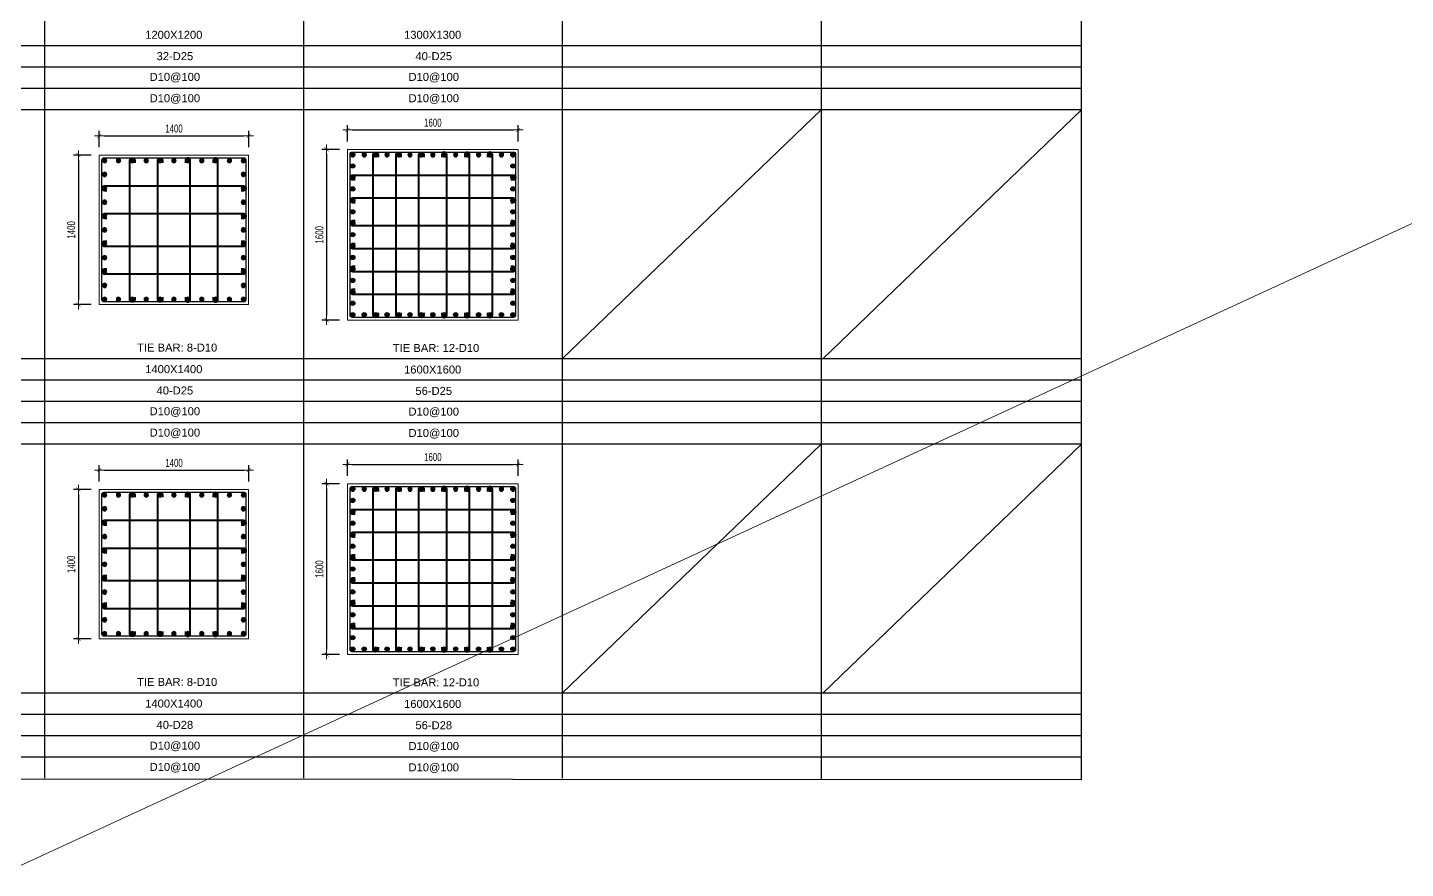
# Model space of a CAD drawing. Header units: millimetres. Extents: x 49323 to 406889, y -6102 to 181761.
# Drawn here: x 341924 to 354837, y 85459 to 93337 of the extents above; entities that cross this region are included whole.
import ezdxf
from ezdxf.enums import TextEntityAlignment as Align

# ---------------------------------------------------------------- set-up
doc = ezdxf.new("R2010")
doc.units = ezdxf.units.MM
doc.linetypes.add('CENTER2', pattern=[1.125, 0.75, -0.125, 0.125, -0.125])
doc.layers.get('Defpoints').update_dxf_attribs({"color": 151, "lineweight": 9})
for name, color, linetype in [('2', 2, 'Continuous'), ('A-ANNO-LEAD', 4, 'Continuous'), ('CEN', 1, 'CENTER2'), ('STL', 3, 'Continuous'), ('TIT1', 3, 'Continuous')]:
    doc.layers.add(name, color=color, linetype=linetype)
for name, color, linetype, lineweight in [('NDC_S_CONTINUOUS', 3, 'Continuous', 20), ('NDC_S_DIM', 1, 'Continuous', 15), ('NDC_S_STIRRUP', 4, 'Continuous', 40)]:
    doc.layers.add(name, color=color, linetype=linetype, lineweight=lineweight)
doc.styles.add('NDC_ARIAL', font='arial.ttf', dxfattribs={"width": 0.85})
doc.styles.add('NDC_DIM', font='', dxfattribs={"width": 0.75})
doc.styles.get('NDC_DIM').set_extended_font_data('Dotum')
doc.dimstyles.new('NDC_dim_30', dxfattribs={"dimscale": 30, "dimtxt": 2.5, "dimasz": 1.5, "dimexe": 1.5, "dimexo": 2.5, "dimgap": 1, "dimtad": 1, "dimdec": 0, "dimzin": 0, "dimdsep": 46, "dimtxsty": 'NDC_DIM', "dimblk": 'DIMMARK', "dimcen": 0.09, "dimdle": 1.2, "dimclrd": 1, "dimclre": 1, "dimclrt": 3, "dimadec": 0, "dimazin": 0, "dimtfac": 1, "dimtdec": 0, "dimtix": 1, "dimtofl": 0, "dimtmove": 0, "dimatfit": 3, "dimfxl": 8, "dimfxlon": 1, "dimtolj": 1, "dimtzin": 0, "dimarcsym": 0})

# ---------------------------------------------------------------- blocks, each defined once
blk = doc.blocks.new('DIMMARK')
at = {"layer": 'NDC_S_DIM', "color": 1}
blk.add_line((-1.5, 0), (1, 0), dxfattribs=at)
at = {"layer": 'NDC_S_DIM', "color": 2, "const_width": 0.1}
blk.add_lwpolyline([(-0.42, -0.42), (0.42, 0.42)], dxfattribs=at)
blk = doc.blocks.new('*D1510')
at = {"layer": 'Defpoints', "color": 0, "ltscale": 40, "transparency": 16777216}
for p in [(343996, 89191), (342596, 89009), (343996, 89009)]:
    blk.add_point(p, dxfattribs=at)
at = {"layer": 'NDC_S_DIM', "color": 1, "lineweight": -2, "ltscale": 40, "transparency": 16777216}
for p, q in [((342596, 89084), (342596, 89236)), ((343996, 89084), (343996, 89236)), ((342641, 89191), (343951, 89191))]:
    blk.add_line(p, q, dxfattribs=at)
at = {"layer": 'NDC_S_DIM', "color": 1, "lineweight": -2, "ltscale": 40, "transparency": 16777216, "xscale": 45, "yscale": 45, "zscale": 45, "rotation": 180}
blk.add_blockref('DIMMARK', (342596, 89191), dxfattribs=at)
at = {"layer": 'NDC_S_DIM', "color": 1, "lineweight": -2, "ltscale": 40, "transparency": 16777216, "xscale": 45, "yscale": 45, "zscale": 45}
blk.add_blockref('DIMMARK', (343996, 89191), dxfattribs=at)
at = {"layer": 'NDC_S_DIM', "color": 3, "ltscale": 40, "transparency": 16777216, "insert": (343296, 89258), "char_height": 75, "attachment_point": 5, "style": 'NDC_DIM'}
blk.add_mtext('\\A1;1400', dxfattribs=at)
blk = doc.blocks.new('*D1511')
at = {"layer": 'Defpoints', "color": 0, "ltscale": 40, "transparency": 16777216}
for p in [(342596, 89009), (342400, 87609), (342596, 87609)]:
    blk.add_point(p, dxfattribs=at)
at = {"layer": 'NDC_S_DIM', "color": 1, "lineweight": -2, "ltscale": 40, "transparency": 16777216}
for p, q in [((342521, 89009), (342355, 89009)), ((342400, 88964), (342400, 87654)), ((342521, 87609), (342355, 87609))]:
    blk.add_line(p, q, dxfattribs=at)
at = {"layer": 'NDC_S_DIM', "color": 1, "lineweight": -2, "ltscale": 40, "transparency": 16777216, "xscale": 45, "yscale": 45, "zscale": 45}
for p, rotation in [((342400, 89009), 90), ((342400, 87609), 270)]:
    blk.add_blockref('DIMMARK', p, dxfattribs=dict(at, rotation=rotation))
at = {"layer": 'NDC_S_DIM', "color": 3, "ltscale": 40, "transparency": 16777216, "insert": (342333, 88309), "char_height": 75, "attachment_point": 5, "rotation": 90, "style": 'NDC_DIM'}
blk.add_mtext('\\A1;1400', dxfattribs=at)
blk = doc.blocks.new('8')
at = {"layer": '2'}
blk.add_hatch(color=256, dxfattribs=at).paths.add_polyline_path([(20, 0, 0.386127), (2, 20), (-2, 20, 0.386127), (-20, 0, 1)])
blk.add_circle((0, 0), 20, dxfattribs=at)
blk = doc.blocks.new('5')
at = {"layer": 'CEN', "rotation": 180}
blk.add_blockref('8', (0, 0), dxfattribs=at)
blk = doc.blocks.new('*U1493')
at = {"layer": 'STL', "xscale": -1, "rotation": 270}
blk.add_blockref('5', (0, 0), dxfattribs=at)
blk = doc.blocks.new('*U1494')
at = {"layer": 'NDC_S_DIM', "color": 0, "linetype": 'ByBlock', "lineweight": -2, "transparency": 16777216}
for p in [(306344, 79984), (306474, 79984), (306604, 79984), (306734, 79984), (306864, 79984), (306994, 79984), (307124, 79984), (307254, 79984), (307384, 79984), (307514, 79984), (307644, 79984)]:
    blk.add_blockref('*U1493', p, dxfattribs=at)
blk = doc.blocks.new('*U1485')
at = {"layer": 'STL', "xscale": -1, "rotation": 270}
blk.add_blockref('5', (0, 0), dxfattribs=at)
blk = doc.blocks.new('*U1486')
at = {"layer": 'NDC_S_DIM', "color": 0, "linetype": 'ByBlock', "lineweight": -2, "transparency": 16777216}
for p in [(306344, 79984), (306474, 79984), (306604, 79984), (306734, 79984), (306864, 79984), (306994, 79984), (307124, 79984), (307254, 79984), (307384, 79984), (307514, 79984), (307644, 79984)]:
    blk.add_blockref('*U1485', p, dxfattribs=at)
blk = doc.blocks.new('*U1489')
at = {"layer": 'STL', "xscale": -1, "rotation": 270}
blk.add_blockref('5', (0, 0), dxfattribs=at)
blk = doc.blocks.new('*U1490')
at = {"layer": 'NDC_S_DIM', "color": 0, "linetype": 'ByBlock', "lineweight": -2, "transparency": 16777216}
for p in [(306344, 79984), (306474, 79984), (306604, 79984), (306734, 79984), (306864, 79984), (306994, 79984), (307124, 79984), (307254, 79984), (307384, 79984), (307514, 79984), (307644, 79984)]:
    blk.add_blockref('*U1489', p, dxfattribs=at)
blk = doc.blocks.new('*U1491')
at = {"layer": 'STL', "xscale": -1, "rotation": 270}
blk.add_blockref('5', (0, 0), dxfattribs=at)
blk = doc.blocks.new('*U1492')
at = {"layer": 'NDC_S_DIM', "color": 0, "linetype": 'ByBlock', "lineweight": -2, "transparency": 16777216}
for p in [(306344, 79984), (306474, 79984), (306604, 79984), (306734, 79984), (306864, 79984), (306994, 79984), (307124, 79984), (307254, 79984), (307384, 79984), (307514, 79984), (307644, 79984)]:
    blk.add_blockref('*U1491', p, dxfattribs=at)
blk = doc.blocks.new('*D1512')
at = {"layer": 'Defpoints', "color": 0, "ltscale": 40, "transparency": 16777216}
for p in [(343996, 92324), (342596, 92142), (343996, 92142)]:
    blk.add_point(p, dxfattribs=at)
at = {"layer": 'NDC_S_DIM', "color": 1, "lineweight": -2, "ltscale": 40, "transparency": 16777216}
for p, q in [((342596, 92217), (342596, 92369)), ((343996, 92217), (343996, 92369)), ((342641, 92324), (343951, 92324))]:
    blk.add_line(p, q, dxfattribs=at)
at = {"layer": 'NDC_S_DIM', "color": 1, "lineweight": -2, "ltscale": 40, "transparency": 16777216, "xscale": 45, "yscale": 45, "zscale": 45, "rotation": 180}
blk.add_blockref('DIMMARK', (342596, 92324), dxfattribs=at)
at = {"layer": 'NDC_S_DIM', "color": 1, "lineweight": -2, "ltscale": 40, "transparency": 16777216, "xscale": 45, "yscale": 45, "zscale": 45}
blk.add_blockref('DIMMARK', (343996, 92324), dxfattribs=at)
at = {"layer": 'NDC_S_DIM', "color": 3, "ltscale": 40, "transparency": 16777216, "insert": (343296, 92391), "char_height": 75, "attachment_point": 5, "style": 'NDC_DIM'}
blk.add_mtext('\\A1;1400', dxfattribs=at)
blk = doc.blocks.new('*D1513')
at = {"layer": 'Defpoints', "color": 0, "ltscale": 40, "transparency": 16777216}
for p in [(342596, 92142), (342400, 90742), (342596, 90742)]:
    blk.add_point(p, dxfattribs=at)
at = {"layer": 'NDC_S_DIM', "color": 1, "lineweight": -2, "ltscale": 40, "transparency": 16777216}
for p, q in [((342521, 92142), (342355, 92142)), ((342400, 92097), (342400, 90787)), ((342521, 90742), (342355, 90742))]:
    blk.add_line(p, q, dxfattribs=at)
at = {"layer": 'NDC_S_DIM', "color": 1, "lineweight": -2, "ltscale": 40, "transparency": 16777216, "xscale": 45, "yscale": 45, "zscale": 45}
for p, rotation in [((342400, 92142), 90), ((342400, 90742), 270)]:
    blk.add_blockref('DIMMARK', p, dxfattribs=dict(at, rotation=rotation))
at = {"layer": 'NDC_S_DIM', "color": 3, "ltscale": 40, "transparency": 16777216, "insert": (342333, 91442), "char_height": 75, "attachment_point": 5, "rotation": 90, "style": 'NDC_DIM'}
blk.add_mtext('\\A1;1400', dxfattribs=at)
blk = doc.blocks.new('*U1472')
at = {"layer": 'STL', "xscale": -1, "rotation": 270}
blk.add_blockref('5', (0, 0), dxfattribs=at)
blk = doc.blocks.new('*U1473')
at = {"layer": 'NDC_S_DIM', "color": 0, "linetype": 'ByBlock', "lineweight": -2, "transparency": 16777216}
for p in [(306344, 79984), (306474, 79984), (306604, 79984), (306734, 79984), (306864, 79984), (306994, 79984), (307124, 79984), (307254, 79984), (307384, 79984), (307514, 79984), (307644, 79984)]:
    blk.add_blockref('*U1472', p, dxfattribs=at)
blk = doc.blocks.new('*U1474')
at = {"layer": 'STL', "xscale": -1, "rotation": 270}
blk.add_blockref('5', (0, 0), dxfattribs=at)
blk = doc.blocks.new('*U1475')
at = {"layer": 'NDC_S_DIM', "color": 0, "linetype": 'ByBlock', "lineweight": -2, "transparency": 16777216}
for p in [(306344, 79984), (306474, 79984), (306604, 79984), (306734, 79984), (306864, 79984), (306994, 79984), (307124, 79984), (307254, 79984), (307384, 79984), (307514, 79984), (307644, 79984)]:
    blk.add_blockref('*U1474', p, dxfattribs=at)
blk = doc.blocks.new('*U1487')
at = {"layer": 'STL', "xscale": -1, "rotation": 270}
blk.add_blockref('5', (0, 0), dxfattribs=at)
blk = doc.blocks.new('*U1488')
at = {"layer": 'NDC_S_DIM', "color": 0, "linetype": 'ByBlock', "lineweight": -2, "transparency": 16777216}
for p in [(306344, 79984), (306474, 79984), (306604, 79984), (306734, 79984), (306864, 79984), (306994, 79984), (307124, 79984), (307254, 79984), (307384, 79984), (307514, 79984), (307644, 79984)]:
    blk.add_blockref('*U1487', p, dxfattribs=at)
blk = doc.blocks.new('*U1470')
at = {"layer": 'STL', "xscale": -1, "rotation": 270}
blk.add_blockref('5', (0, 0), dxfattribs=at)
blk = doc.blocks.new('*U1471')
at = {"layer": 'NDC_S_DIM', "color": 0, "linetype": 'ByBlock', "lineweight": -2, "transparency": 16777216}
for p in [(306344, 79984), (306474, 79984), (306604, 79984), (306734, 79984), (306864, 79984), (306994, 79984), (307124, 79984), (307254, 79984), (307384, 79984), (307514, 79984), (307644, 79984)]:
    blk.add_blockref('*U1470', p, dxfattribs=at)
blk = doc.blocks.new('*D1560')
at = {"layer": 'Defpoints', "color": 0, "ltscale": 40, "transparency": 16777216}
for p in [(346522, 89245), (344922, 89064), (346522, 89064)]:
    blk.add_point(p, dxfattribs=at)
at = {"layer": 'NDC_S_DIM', "color": 1, "lineweight": -2, "ltscale": 40, "transparency": 16777216}
for p, q in [((344922, 89139), (344922, 89290)), ((344967, 89245), (346477, 89245)), ((346522, 89139), (346522, 89290))]:
    blk.add_line(p, q, dxfattribs=at)
at = {"layer": 'NDC_S_DIM', "color": 1, "lineweight": -2, "ltscale": 40, "transparency": 16777216, "xscale": 45, "yscale": 45, "zscale": 45, "rotation": 180}
blk.add_blockref('DIMMARK', (344922, 89245), dxfattribs=at)
at = {"layer": 'NDC_S_DIM', "color": 1, "lineweight": -2, "ltscale": 40, "transparency": 16777216, "xscale": 45, "yscale": 45, "zscale": 45}
blk.add_blockref('DIMMARK', (346522, 89245), dxfattribs=at)
at = {"layer": 'NDC_S_DIM', "color": 3, "ltscale": 40, "transparency": 16777216, "insert": (345722, 89313), "char_height": 75, "attachment_point": 5, "style": 'NDC_DIM'}
blk.add_mtext('\\A1;1600', dxfattribs=at)
blk = doc.blocks.new('*D1561')
at = {"layer": 'Defpoints', "color": 0, "ltscale": 40, "transparency": 16777216}
for p in [(344922, 89064), (344726, 87464), (344922, 87464)]:
    blk.add_point(p, dxfattribs=at)
at = {"layer": 'NDC_S_DIM', "color": 1, "lineweight": -2, "ltscale": 40, "transparency": 16777216}
for p, q in [((344847, 89064), (344681, 89064)), ((344726, 89019), (344726, 87509)), ((344847, 87464), (344681, 87464))]:
    blk.add_line(p, q, dxfattribs=at)
at = {"layer": 'NDC_S_DIM', "color": 1, "lineweight": -2, "ltscale": 40, "transparency": 16777216, "xscale": 45, "yscale": 45, "zscale": 45}
for p, rotation in [((344726, 89064), 90), ((344726, 87464), 270)]:
    blk.add_blockref('DIMMARK', p, dxfattribs=dict(at, rotation=rotation))
at = {"layer": 'NDC_S_DIM', "color": 3, "ltscale": 40, "transparency": 16777216, "insert": (344659, 88264), "char_height": 75, "attachment_point": 5, "rotation": 90, "style": 'NDC_DIM'}
blk.add_mtext('\\A1;1600', dxfattribs=at)
blk = doc.blocks.new('*U1526')
at = {"layer": 'STL', "xscale": -1, "rotation": 270}
blk.add_blockref('5', (0, 0), dxfattribs=at)
blk = doc.blocks.new('*U1527')
at = {"layer": 'NDC_S_DIM', "color": 0, "linetype": 'ByBlock', "lineweight": -2, "transparency": 16777216}
for p in [(308770, 80184), (308877, 80184), (308984, 80184), (309091, 80184), (309199, 80184), (309306, 80184), (309413, 80184), (309520, 80184), (309627, 80184), (309734, 80184), (309842, 80184), (309949, 80184), (310056, 80184), (310163, 80184), (310270, 80184)]:
    blk.add_blockref('*U1526', p, dxfattribs=at)
blk = doc.blocks.new('*U1528')
at = {"layer": 'STL', "xscale": -1, "rotation": 270}
blk.add_blockref('5', (0, 0), dxfattribs=at)
blk = doc.blocks.new('*U1529')
at = {"layer": 'NDC_S_DIM', "color": 0, "linetype": 'ByBlock', "lineweight": -2, "transparency": 16777216}
for p in [(308770, 80184), (308877, 80184), (308984, 80184), (309091, 80184), (309199, 80184), (309306, 80184), (309413, 80184), (309520, 80184), (309627, 80184), (309734, 80184), (309842, 80184), (309949, 80184), (310056, 80184), (310163, 80184), (310270, 80184)]:
    blk.add_blockref('*U1528', p, dxfattribs=at)
blk = doc.blocks.new('*U1522')
at = {"layer": 'STL', "xscale": -1, "rotation": 270}
blk.add_blockref('5', (0, 0), dxfattribs=at)
blk = doc.blocks.new('*U1523')
at = {"layer": 'NDC_S_DIM', "color": 0, "linetype": 'ByBlock', "lineweight": -2, "transparency": 16777216}
for p in [(308770, 80184), (308877, 80184), (308984, 80184), (309091, 80184), (309199, 80184), (309306, 80184), (309413, 80184), (309520, 80184), (309627, 80184), (309734, 80184), (309842, 80184), (309949, 80184), (310056, 80184), (310163, 80184), (310270, 80184)]:
    blk.add_blockref('*U1522', p, dxfattribs=at)
blk = doc.blocks.new('*U1524')
at = {"layer": 'STL', "xscale": -1, "rotation": 270}
blk.add_blockref('5', (0, 0), dxfattribs=at)
blk = doc.blocks.new('*U1525')
at = {"layer": 'NDC_S_DIM', "color": 0, "linetype": 'ByBlock', "lineweight": -2, "transparency": 16777216}
for p in [(308770, 80184), (308877, 80184), (308984, 80184), (309091, 80184), (309199, 80184), (309306, 80184), (309413, 80184), (309520, 80184), (309627, 80184), (309734, 80184), (309842, 80184), (309949, 80184), (310056, 80184), (310163, 80184), (310270, 80184)]:
    blk.add_blockref('*U1524', p, dxfattribs=at)
blk = doc.blocks.new('*D1562')
at = {"layer": 'Defpoints', "color": 0, "ltscale": 40, "transparency": 16777216}
for p in [(346522, 92378), (344922, 92196), (346522, 92196)]:
    blk.add_point(p, dxfattribs=at)
at = {"layer": 'NDC_S_DIM', "color": 1, "lineweight": -2, "ltscale": 40, "transparency": 16777216}
for p, q in [((344922, 92271), (344922, 92423)), ((344967, 92378), (346477, 92378)), ((346522, 92271), (346522, 92423))]:
    blk.add_line(p, q, dxfattribs=at)
at = {"layer": 'NDC_S_DIM', "color": 1, "lineweight": -2, "ltscale": 40, "transparency": 16777216, "xscale": 45, "yscale": 45, "zscale": 45, "rotation": 180}
blk.add_blockref('DIMMARK', (344922, 92378), dxfattribs=at)
at = {"layer": 'NDC_S_DIM', "color": 1, "lineweight": -2, "ltscale": 40, "transparency": 16777216, "xscale": 45, "yscale": 45, "zscale": 45}
blk.add_blockref('DIMMARK', (346522, 92378), dxfattribs=at)
at = {"layer": 'NDC_S_DIM', "color": 3, "ltscale": 40, "transparency": 16777216, "insert": (345722, 92446), "char_height": 75, "attachment_point": 5, "style": 'NDC_DIM'}
blk.add_mtext('\\A1;1600', dxfattribs=at)
blk = doc.blocks.new('*D1563')
at = {"layer": 'Defpoints', "color": 0, "ltscale": 40, "transparency": 16777216}
for p in [(344922, 92196), (344726, 90596), (344922, 90596)]:
    blk.add_point(p, dxfattribs=at)
at = {"layer": 'NDC_S_DIM', "color": 1, "lineweight": -2, "ltscale": 40, "transparency": 16777216}
for p, q in [((344847, 92196), (344681, 92196)), ((344726, 92151), (344726, 90641)), ((344847, 90596), (344681, 90596))]:
    blk.add_line(p, q, dxfattribs=at)
at = {"layer": 'NDC_S_DIM', "color": 1, "lineweight": -2, "ltscale": 40, "transparency": 16777216, "xscale": 45, "yscale": 45, "zscale": 45}
for p, rotation in [((344726, 92196), 90), ((344726, 90596), 270)]:
    blk.add_blockref('DIMMARK', p, dxfattribs=dict(at, rotation=rotation))
at = {"layer": 'NDC_S_DIM', "color": 3, "ltscale": 40, "transparency": 16777216, "insert": (344659, 91396), "char_height": 75, "attachment_point": 5, "rotation": 90, "style": 'NDC_DIM'}
blk.add_mtext('\\A1;1600', dxfattribs=at)
blk = doc.blocks.new('*U1548')
at = {"layer": 'STL', "xscale": -1, "rotation": 270}
blk.add_blockref('5', (0, 0), dxfattribs=at)
blk = doc.blocks.new('*U1549')
at = {"layer": 'NDC_S_DIM', "color": 0, "linetype": 'ByBlock', "lineweight": -2, "transparency": 16777216}
for p in [(308770, 80184), (308877, 80184), (308984, 80184), (309091, 80184), (309199, 80184), (309306, 80184), (309413, 80184), (309520, 80184), (309627, 80184), (309734, 80184), (309842, 80184), (309949, 80184), (310056, 80184), (310163, 80184), (310270, 80184)]:
    blk.add_blockref('*U1548', p, dxfattribs=at)
blk = doc.blocks.new('*U1520')
at = {"layer": 'STL', "xscale": -1, "rotation": 270}
blk.add_blockref('5', (0, 0), dxfattribs=at)
blk = doc.blocks.new('*U1521')
at = {"layer": 'NDC_S_DIM', "color": 0, "linetype": 'ByBlock', "lineweight": -2, "transparency": 16777216}
for p in [(308770, 80184), (308877, 80184), (308984, 80184), (309091, 80184), (309199, 80184), (309306, 80184), (309413, 80184), (309520, 80184), (309627, 80184), (309734, 80184), (309842, 80184), (309949, 80184), (310056, 80184), (310163, 80184), (310270, 80184)]:
    blk.add_blockref('*U1520', p, dxfattribs=at)
blk = doc.blocks.new('*U1530')
at = {"layer": 'STL', "xscale": -1, "rotation": 270}
blk.add_blockref('5', (0, 0), dxfattribs=at)
blk = doc.blocks.new('*U1531')
at = {"layer": 'NDC_S_DIM', "color": 0, "linetype": 'ByBlock', "lineweight": -2, "transparency": 16777216}
for p in [(308770, 80184), (308877, 80184), (308984, 80184), (309091, 80184), (309199, 80184), (309306, 80184), (309413, 80184), (309520, 80184), (309627, 80184), (309734, 80184), (309842, 80184), (309949, 80184), (310056, 80184), (310163, 80184), (310270, 80184)]:
    blk.add_blockref('*U1530', p, dxfattribs=at)
blk = doc.blocks.new('*U1546')
at = {"layer": 'STL', "xscale": -1, "rotation": 270}
blk.add_blockref('5', (0, 0), dxfattribs=at)
blk = doc.blocks.new('*U1547')
at = {"layer": 'NDC_S_DIM', "color": 0, "linetype": 'ByBlock', "lineweight": -2, "transparency": 16777216}
for p in [(308770, 80184), (308877, 80184), (308984, 80184), (309091, 80184), (309199, 80184), (309306, 80184), (309413, 80184), (309520, 80184), (309627, 80184), (309734, 80184), (309842, 80184), (309949, 80184), (310056, 80184), (310163, 80184), (310270, 80184)]:
    blk.add_blockref('*U1546', p, dxfattribs=at)

msp = doc.modelspace()

# ---------------------------------------------------------------- linework, layer by layer
at = {"layer": 'A-ANNO-LEAD'}
msp.add_lwpolyline([(330466.4, 86304.5), (351801.4, 86291.4), (351801.4, 102911.4), (330466.4, 102924.5)], close=True, dxfattribs=at)
at = {"layer": 'Defpoints', "ltscale": 40}
msp.add_line((302635, 67394), (380959.6, 103524.5), dxfattribs=at)
at = {"layer": 'NDC_S_CONTINUOUS', "ltscale": 70}
for points in [[(343995.7, 92142), (343995.7, 90742), (342595.7, 90742), (342595.7, 92142), (343995.7, 92142)], [(346521.8, 92196.4), (346521.8, 90596.4), (344921.8, 90596.4), (344921.8, 92196.4), (346521.8, 92196.4)], [(343995.7, 89009.3), (343995.7, 87609.3), (342595.7, 87609.3), (342595.7, 89009.3), (343995.7, 89009.3)], [(346521.8, 89063.7), (346521.8, 87463.7), (344921.8, 87463.7), (344921.8, 89063.7), (346521.8, 89063.7)]]:
    msp.add_lwpolyline(points, dxfattribs=at)
at = {"layer": 'NDC_S_STIRRUP', "lineweight": -2, "ltscale": 1000}
for points in [[(343970.7, 92097), (343970.7, 90787, -0.4142136), (343950.7, 90767), (342640.7, 90767, -0.4142136), (342620.7, 90787), (342620.7, 92097, -0.4142136), (342640.7, 92117), (343950.7, 92117, -0.4142136)], [(346496.8, 92151.4), (346496.8, 90641.4, -0.4142136), (346476.8, 90621.4), (344966.8, 90621.4, -0.4142136), (344946.8, 90641.4), (344946.8, 92151.4, -0.4142136), (344966.8, 92171.4), (346476.8, 92171.4, -0.4142136)], [(343970.7, 88964.3), (343970.7, 87654.3, -0.4142136), (343950.7, 87634.3), (342640.7, 87634.3, -0.4142136), (342620.7, 87654.3), (342620.7, 88964.3, -0.4142136), (342640.7, 88984.3), (343950.7, 88984.3, -0.4142136)], [(346496.8, 89018.7), (346496.8, 87508.7, -0.4142136), (346476.8, 87488.7), (344966.8, 87488.7, -0.4142136), (344946.8, 87508.7), (344946.8, 89018.7, -0.4142136), (344966.8, 89038.7), (346476.8, 89038.7, -0.4142136)]]:
    msp.add_lwpolyline(points, format="xyb", close=True, dxfattribs=at)
at = {"layer": 'NDC_S_STIRRUP'}
for points in [[(342928, 90811.7), (342928, 90789.5, -1), (342883, 90789.5), (342883, 92091.5, -1), (342928, 92091.5), (342928, 92069.4)], [(343188.1, 90811.7), (343188.1, 90789.5, -1), (343143.1, 90789.5), (343143.1, 92091.5, -1), (343188.1, 92091.5), (343188.1, 92069.4)], [(343403.2, 90811.7), (343403.2, 90789.5, 1), (343448.2, 90789.5), (343448.2, 92091.5, 1), (343403.2, 92091.5), (343403.2, 92069.4)], [(343663.3, 90811.7), (343663.3, 90789.5, 1), (343708.3, 90789.5), (343708.3, 92091.5, 1), (343663.3, 92091.5), (343663.3, 92069.4)], [(345208.4, 90666.1), (345208.4, 90643.9, -1), (345163.4, 90643.9), (345163.4, 92145.9, -1), (345208.4, 92145.9), (345208.4, 92123.8)], [(345422.7, 90666.1), (345422.7, 90643.9, -1), (345377.7, 90643.9), (345377.7, 92145.9, -1), (345422.7, 92145.9), (345422.7, 92123.8)], [(345637.1, 90666.1), (345637.1, 90643.9, -1), (345592.1, 90643.9), (345592.1, 92145.9, -1), (345637.1, 92145.9), (345637.1, 92123.8)], [(345806.4, 90666.1), (345806.4, 90643.9, 1), (345851.5, 90643.9), (345851.5, 92145.9, 1), (345806.4, 92145.9), (345806.4, 92123.8)], [(346020.8, 90666.1), (346020.8, 90643.9, 1), (346065.8, 90643.9), (346065.8, 92145.9, 1), (346020.8, 92145.9), (346020.8, 92123.8)], [(346235.1, 90666.1), (346235.1, 90643.9, 1), (346280.2, 90643.9), (346280.2, 92145.9, 1), (346235.1, 92145.9), (346235.1, 92123.8)], [(344993.7, 91910.5), (344971.5, 91910.5, -1), (344971.5, 91955.5), (346473.6, 91955.5, -1), (346473.6, 91910.5), (346451.4, 91910.5)], [(342667.6, 91808.9), (342645.4, 91808.9, -1), (342645.4, 91853.9), (343947.5, 91853.9, -1), (343947.5, 91808.9), (343925.3, 91808.9)], [(344993.7, 91696.2), (344971.5, 91696.2, -1), (344971.5, 91741.2), (346473.6, 91741.2, -1), (346473.6, 91696.2), (346451.4, 91696.2)], [(342667.6, 91548.8), (342645.4, 91548.8, -1), (342645.4, 91593.9), (343947.5, 91593.9, -1), (343947.5, 91548.8), (343925.3, 91548.8)], [(344993.7, 91526.8), (344971.5, 91526.8, 1), (344971.5, 91481.8), (346473.6, 91481.8, 1), (346473.6, 91526.8), (346451.4, 91526.8)], [(342667.6, 91333.8), (342645.4, 91333.8, 1), (342645.4, 91288.7), (343947.5, 91288.7, 1), (343947.5, 91333.8), (343925.3, 91333.8)], [(344993.7, 91312.5), (344971.5, 91312.5, 1), (344971.5, 91267.5), (346473.6, 91267.5, 1), (346473.6, 91312.5), (346451.4, 91312.5)], [(342667.6, 91073.7), (342645.4, 91073.7, 1), (342645.4, 91028.6), (343947.5, 91028.6, 1), (343947.5, 91073.7), (343925.3, 91073.7)], [(344993.7, 91098.1), (344971.5, 91098.1, 1), (344971.5, 91053.1), (346473.6, 91053.1, 1), (346473.6, 91098.1), (346451.4, 91098.1)], [(344993.7, 90883.8), (344971.5, 90883.8, 1), (344971.5, 90838.8), (346473.6, 90838.8, 1), (346473.6, 90883.8), (346451.4, 90883.8)], [(342928, 87679), (342928, 87656.8, -1), (342883, 87656.8), (342883, 88958.8, -1), (342928, 88958.8), (342928, 88936.7)], [(343188.1, 87679), (343188.1, 87656.8, -1), (343143.1, 87656.8), (343143.1, 88958.8, -1), (343188.1, 88958.8), (343188.1, 88936.7)], [(343403.2, 87679), (343403.2, 87656.8, 1), (343448.2, 87656.8), (343448.2, 88958.8, 1), (343403.2, 88958.8), (343403.2, 88936.7)], [(343663.3, 87679), (343663.3, 87656.8, 1), (343708.3, 87656.8), (343708.3, 88958.8, 1), (343663.3, 88958.8), (343663.3, 88936.7)], [(345208.4, 87533.4), (345208.4, 87511.2, -1), (345163.4, 87511.2), (345163.4, 89013.2, -1), (345208.4, 89013.2), (345208.4, 88991.1)], [(345422.7, 87533.4), (345422.7, 87511.2, -1), (345377.7, 87511.2), (345377.7, 89013.2, -1), (345422.7, 89013.2), (345422.7, 88991.1)], [(345637.1, 87533.4), (345637.1, 87511.2, -1), (345592.1, 87511.2), (345592.1, 89013.2, -1), (345637.1, 89013.2), (345637.1, 88991.1)], [(345806.4, 87533.4), (345806.4, 87511.2, 1), (345851.5, 87511.2), (345851.5, 89013.2, 1), (345806.4, 89013.2), (345806.4, 88991.1)], [(346020.8, 87533.4), (346020.8, 87511.2, 1), (346065.8, 87511.2), (346065.8, 89013.2, 1), (346020.8, 89013.2), (346020.8, 88991.1)], [(346235.1, 87533.4), (346235.1, 87511.2, 1), (346280.2, 87511.2), (346280.2, 89013.2, 1), (346235.1, 89013.2), (346235.1, 88991.1)], [(342667.6, 88676.2), (342645.4, 88676.2, -1), (342645.4, 88721.2), (343947.5, 88721.2, -1), (343947.5, 88676.2), (343925.3, 88676.2)], [(344993.7, 88777.8), (344971.5, 88777.8, -1), (344971.5, 88822.8), (346473.6, 88822.8, -1), (346473.6, 88777.8), (346451.4, 88777.8)], [(344993.7, 88563.5), (344971.5, 88563.5, -1), (344971.5, 88608.5), (346473.6, 88608.5, -1), (346473.6, 88563.5), (346451.4, 88563.5)], [(342667.6, 88416.1), (342645.4, 88416.1, -1), (342645.4, 88461.2), (343947.5, 88461.2, -1), (343947.5, 88416.1), (343925.3, 88416.1)], [(344993.7, 88394.1), (344971.5, 88394.1, 1), (344971.5, 88349.1), (346473.6, 88349.1, 1), (346473.6, 88394.1), (346451.4, 88394.1)], [(342667.6, 88201.1), (342645.4, 88201.1, 1), (342645.4, 88156), (343947.5, 88156, 1), (343947.5, 88201.1), (343925.3, 88201.1)], [(344993.7, 88179.8), (344971.5, 88179.8, 1), (344971.5, 88134.8), (346473.6, 88134.8, 1), (346473.6, 88179.8), (346451.4, 88179.8)], [(342667.6, 87941), (342645.4, 87941, 1), (342645.4, 87895.9), (343947.5, 87895.9, 1), (343947.5, 87941), (343925.3, 87941)], [(344993.7, 87965.4), (344971.5, 87965.4, 1), (344971.5, 87920.4), (346473.6, 87920.4, 1), (346473.6, 87965.4), (346451.4, 87965.4)], [(344993.7, 87751.1), (344971.5, 87751.1, 1), (344971.5, 87706.1), (346473.6, 87706.1, 1), (346473.6, 87751.1), (346451.4, 87751.1)]]:
    msp.add_lwpolyline(points, format="xyb", dxfattribs=at)
at = {"layer": 'TIT1'}
for p, q in [((342082.6, 102204.5), (342082.6, 86304.5)), ((344508.7, 102204.5), (344508.7, 86304.5)), ((346934.8, 102204.5), (346934.8, 86304.5)), ((349360.9, 102204.5), (349360.9, 86292.9)), ((351801.4, 92566.4), (330466.4, 92566.4)), ((351801.4, 89433.7), (330466.4, 89433.7))]:
    msp.add_line(p, q, dxfattribs=at)
at = {"layer": 'TIT1', "color": 8}
for p, q in [((351801.4, 93166.4), (331094.3, 93166.4)), ((351801.4, 92966.4), (331094.3, 92966.4)), ((351801.4, 92766.4), (331523.5, 92766.4)), ((351801.4, 90233.7), (331094.3, 90233.7)), ((351801.4, 90033.7), (331094.3, 90033.7)), ((351801.4, 89833.7), (331094.3, 89833.7)), ((351801.4, 89633.7), (331523.5, 89633.7)), ((351801.4, 87101), (331094.3, 87101)), ((351801.4, 86901), (331094.3, 86901)), ((351801.4, 86701), (331094.3, 86701)), ((351801.4, 86501), (331523.5, 86501))]:
    msp.add_line(p, q, dxfattribs=at)
for points in [[(349360.9, 92566.4), (346934.8, 90233.7)], [(351801.4, 92566.4), (349375.3, 90233.7)], [(349360.9, 89433.7), (346934.8, 87101)], [(351801.4, 89433.7), (349375.3, 87101)]]:
    msp.add_lwpolyline(points, dxfattribs=at)

# ---------------------------------------------------------------- block references
at = {"layer": 'NDC_S_DIM'}
for name, p in [('*U1473', (36301.7, 12107.3)), ('*U1549', (36201.7, 11961.7)), ('*U1475', (36301.7, 10806.8)), ('*U1494', (36301.7, 8974.6)), ('*U1527', (36201.7, 8829)), ('*U1486', (36301.7, 7674.1))]:
    msp.add_blockref(name, p, dxfattribs=at)
at = {"layer": 'NDC_S_DIM', "rotation": 90}
for name, p in [('*U1488', (422629.7, -215552.7)), ('*U1471', (423930.2, -215552.7)), ('*U1490', (422629.7, -218685.4)), ('*U1492', (423930.2, -218685.4))]:
    msp.add_blockref(name, p, dxfattribs=at)
at = {"layer": 'NDC_S_DIM', "xscale": -1}
for name, p, rotation in [('*U1531', (264787.3, -218122.9), 270), ('*U1547', (266287.7, -218122.9), 270), ('*U1521', (36201.7, 170831.2), 180), ('*U1523', (264787.3, -221255.6), 270), ('*U1525', (266287.7, -221255.6), 270), ('*U1529', (36201.7, 167698.5), 180)]:
    msp.add_blockref(name, p, dxfattribs=dict(at, rotation=rotation))

# ---------------------------------------------------------------- texts
at = {"layer": 'TIT1', "style": 'NDC_ARIAL'}
for s, p in [('1200X1200', (343294.1, 93269.8)), ('1300X1300', (345720.2, 93269.8)), ('32-D25', (343304.2, 93069.8)), ('40-D25', (345730.3, 93069.8)), ('D10@100', (343304.2, 92869.8)), ('D10@100', (345730.3, 92869.8)), ('D10@100', (343304.2, 92669.8)), ('D10@100', (345730.3, 92669.8)), ('TIE BAR: 8-D10', (343325.9, 90339)), ('TIE BAR: 12-D10', (345752, 90335.5)), ('1400X1400', (343294.1, 90137.1)), ('1600X1600', (345720.2, 90133.6)), ('40-D25', (343304.2, 89937.1)), ('56-D25', (345730.3, 89933.6)), ('D10@100', (343304.2, 89737.1)), ('D10@100', (345730.3, 89733.6)), ('D10@100', (343304.2, 89537.1)), ('D10@100', (345730.3, 89533.6)), ('TIE BAR: 8-D10', (343325.9, 87206.3)), ('TIE BAR: 12-D10', (345752, 87202.8)), ('1400X1400', (343294.1, 87004.4)), ('1600X1600', (345720.2, 87000.9)), ('40-D28', (343304.2, 86804.4)), ('56-D28', (345730.3, 86800.9)), ('D10@100', (343304.2, 86604.4)), ('D10@100', (345730.3, 86600.9)), ('D10@100', (343304.2, 86404.4)), ('D10@100', (345730.3, 86400.9))]:
    msp.add_text(s, height=75, dxfattribs=at).set_placement(p, align=Align.MIDDLE)

# ---------------------------------------------------------------- dimensions: what is measured, and where the dimension line sits
at = {"layer": 'NDC_S_DIM', "ltscale": 40}
for base, p1, p2, picture, middle in [((346521.8, 92378), (344921.8, 92196.4), (346521.8, 92196.4), '*D1562', (345721.8, 92445.6)), ((343995.7, 92323.6), (342595.7, 92142), (343995.7, 92142), '*D1512', (343295.7, 92391.2)), ((346521.8, 89245.3), (344921.8, 89063.7), (346521.8, 89063.7), '*D1560', (345721.8, 89312.9)), ((343995.7, 89190.9), (342595.7, 89009.3), (343995.7, 89009.3), '*D1510', (343295.7, 89258.5))]:
    dim = msp.add_linear_dim(base=base, p1=p1, p2=p2, dimstyle='NDC_dim_30', dxfattribs=at)
    dim.commit()
    dim.dimension.update_dxf_attribs({"geometry": picture, "text_midpoint": middle})
for base, p1, p2, picture, middle in [((344726.4, 90596.4), (344921.8, 92196.4), (344921.8, 90596.4), '*D1563', (344658.9, 91396.4)), ((342400.3, 90742), (342595.7, 92142), (342595.7, 90742), '*D1513', (342332.8, 91442)), ((344726.4, 87463.7), (344921.8, 89063.7), (344921.8, 87463.7), '*D1561', (344658.9, 88263.7)), ((342400.3, 87609.3), (342595.7, 89009.3), (342595.7, 87609.3), '*D1511', (342332.8, 88309.3))]:
    dim = msp.add_linear_dim(base=base, p1=p1, p2=p2, angle=90, dimstyle='NDC_dim_30', dxfattribs=at)
    dim.commit()
    dim.dimension.update_dxf_attribs({"geometry": picture, "text_midpoint": middle})

doc.saveas('drawing.dxf')
